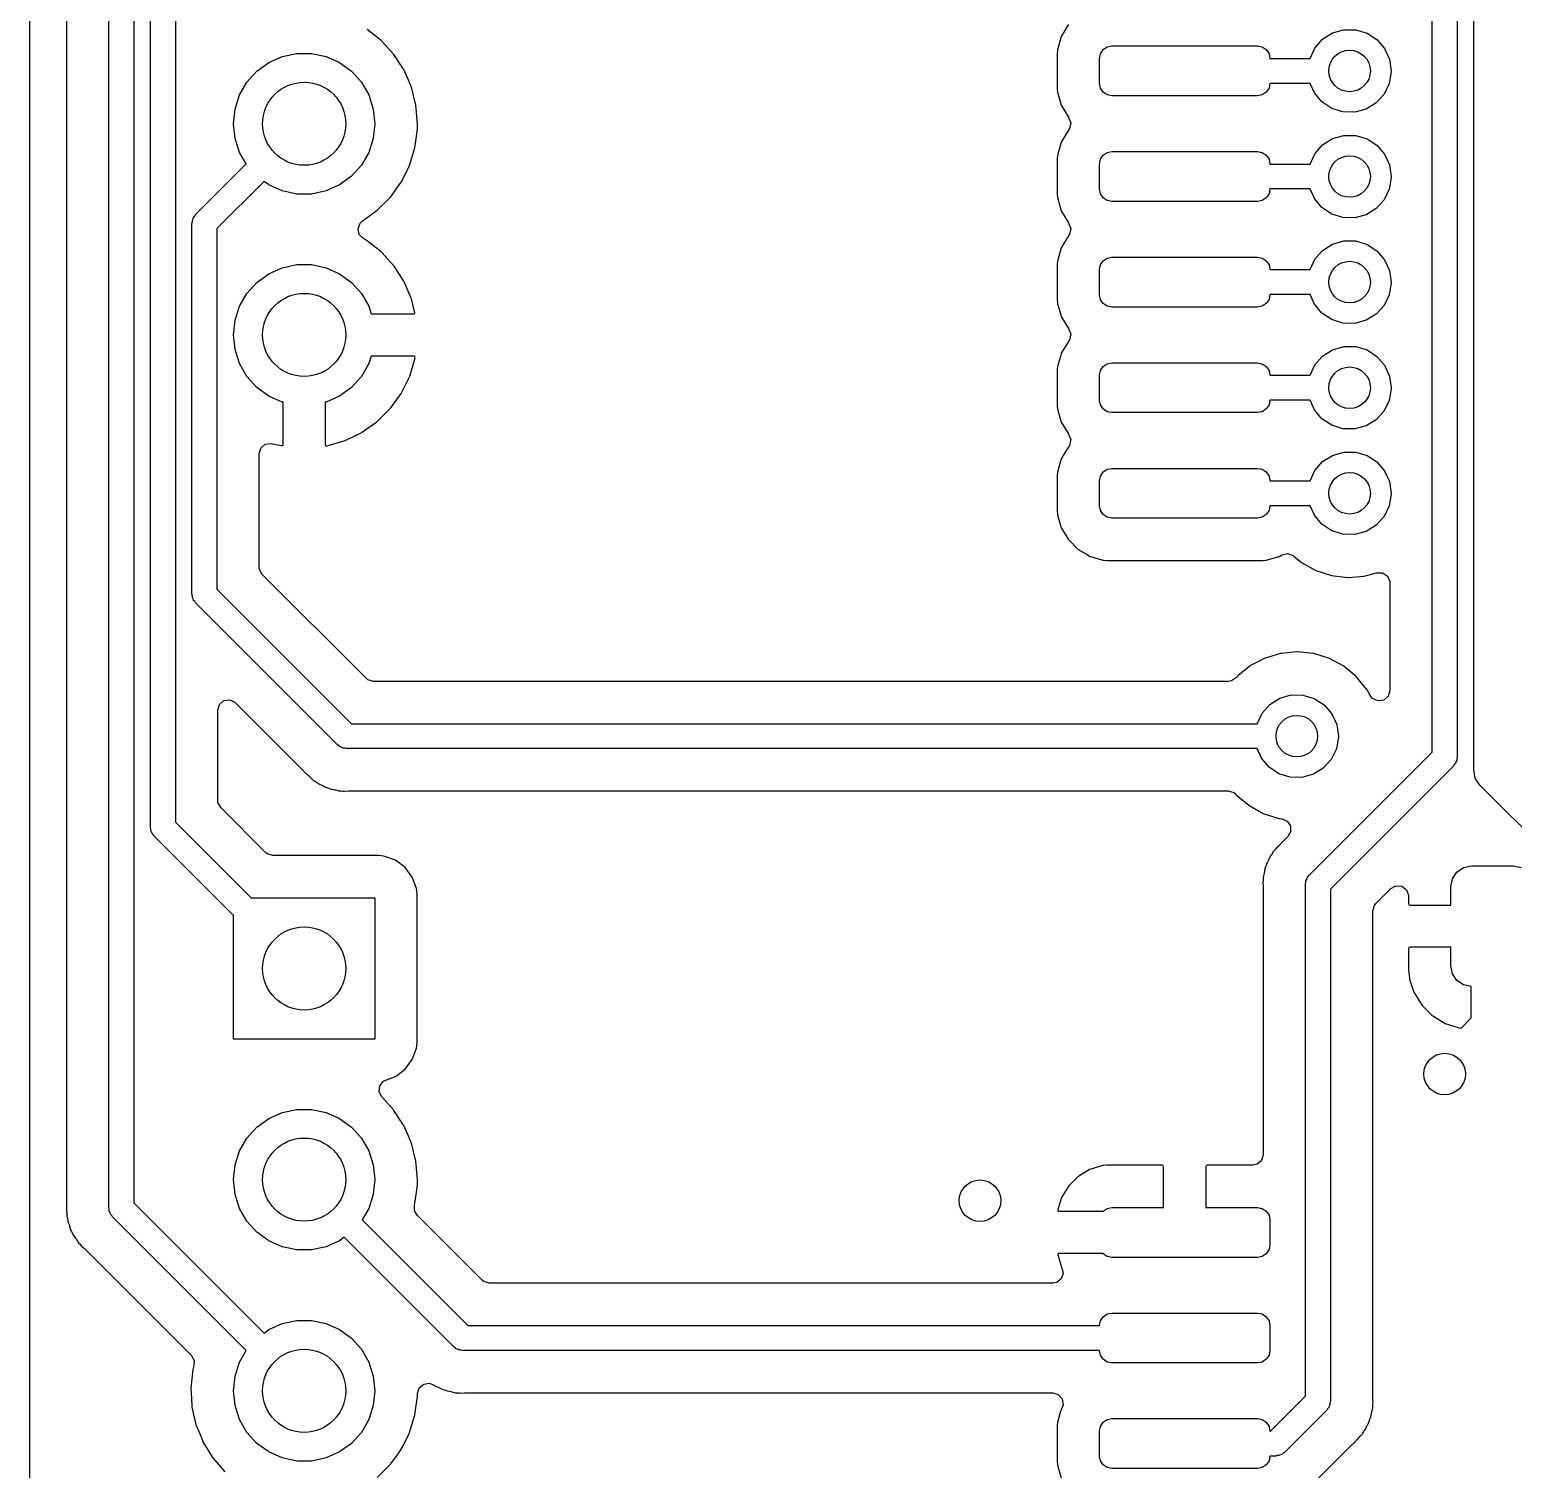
# Model space of a CAD drawing. Extents: x 126.1 to 177.1, y -128.7 to -65.
# Drawn here: x 126.08 to 143.92, y -107.34 to -90.02 of the extents above; entities that cross this region are included whole.
import ezdxf

# ---------------------------------------------------------------- set-up
doc = ezdxf.new("R2010")
doc.units = 0
doc.layers.add('BLACK', color=7, linetype='CONTINUOUS')

msp = doc.modelspace()

# ---------------------------------------------------------------- linework, layer by layer
at = {"layer": 'BLACK', "linetype": 'CONTINUOUS'}
for p, q in [((126.078, -111.044), (126.078, -81.1367)), ((127.03, -104.192), (127.03, -81.1575)), ((126.522, -81.1945), (126.522, -104.11)), ((127.33, -81.2196), (127.33, -104.13)), ((143.445, -98.9285), (143.445, -84.4555)), ((127.53, -99.612), (127.53, -85.23)), ((127.83, -85.2921), (127.83, -99.5498)), ((143.245, -85.944), (143.245, -98.771)), ((142.945, -98.7088), (142.945, -86.0061)), ((130.305, -90.1508), (130.137, -90.0188)), ((138.485, -90.1024), (138.438, -90.2621)), ((138.57, -89.9592), (138.485, -90.1024)), ((141.628, -90.1352), (141.748, -90.0596)), ((141.748, -90.0596), (141.884, -90.0206)), ((141.884, -90.0206), (142.026, -90.0215)), ((142.026, -90.0215), (142.162, -90.0621)), ((142.162, -90.0621), (142.281, -90.1392)), ((130.309, -90.154), (130.305, -90.1508)), ((130.305, -90.1508), (130.305, -90.1508)), ((130.459, -90.3193), (130.309, -90.154)), ((138.438, -90.2686), (138.436, -90.297)), ((138.438, -90.2621), (138.438, -90.2686)), ((138.438, -90.2686), (138.438, -90.2686)), ((138.955, -90.3086), (138.988, -90.2599)), ((138.988, -90.2599), (139.037, -90.2274)), ((139.037, -90.2274), (139.094, -90.216)), ((139.094, -90.216), (140.844, -90.216)), ((140.844, -90.216), (140.901, -90.2274)), ((140.901, -90.2274), (140.95, -90.2599)), ((140.95, -90.2599), (140.983, -90.3086)), ((141.476, -90.366), (141.534, -90.2415)), ((141.534, -90.2415), (141.628, -90.1352)), ((142.281, -90.1392), (142.373, -90.2466)), ((142.373, -90.2466), (142.432, -90.3756)), ((128.81, -90.5193), (128.954, -90.4149)), ((128.954, -90.4149), (129.116, -90.3426)), ((129.116, -90.3426), (129.29, -90.3056)), ((129.29, -90.3056), (129.468, -90.3056)), ((129.468, -90.3056), (129.642, -90.3426)), ((129.642, -90.3426), (129.804, -90.4149)), ((129.804, -90.4149), (129.948, -90.5193)), ((130.58, -90.5068), (130.459, -90.3193)), ((138.436, -90.297), (138.436, -90.2995)), ((138.436, -90.2995), (138.436, -90.7325)), ((138.944, -90.366), (138.955, -90.3086)), ((138.944, -90.666), (138.944, -90.366)), ((140.983, -90.3086), (140.994, -90.366)), ((140.994, -90.366), (141.476, -90.366)), ((142.432, -90.3756), (142.452, -90.516)), ((128.691, -90.6514), (128.81, -90.5193)), ((129.948, -90.5193), (130.067, -90.6514)), ((130.669, -90.7117), (130.58, -90.5068)), ((142.452, -90.5282), (142.428, -90.668)), ((142.452, -90.516), (142.452, -90.5282)), ((128.548, -90.9743), (128.603, -90.8053)), ((128.603, -90.8053), (128.691, -90.6514)), ((130.067, -90.6514), (130.156, -90.8053)), ((130.156, -90.8053), (130.21, -90.9743)), ((130.724, -90.9283), (130.669, -90.7117)), ((138.436, -90.7325), (138.438, -90.7698)), ((138.438, -90.7698), (138.485, -90.9296)), ((138.955, -90.7234), (138.944, -90.666)), ((138.988, -90.772), (138.955, -90.7234)), ((139.037, -90.8046), (138.988, -90.772)), ((139.094, -90.816), (139.037, -90.8046)), ((140.844, -90.816), (139.094, -90.816)), ((140.901, -90.8046), (140.844, -90.816)), ((140.95, -90.772), (140.901, -90.8046)), ((140.983, -90.7234), (140.95, -90.772)), ((140.994, -90.666), (140.983, -90.7234)), ((141.477, -90.666), (140.994, -90.666)), ((141.528, -90.7802), (141.477, -90.666)), ((141.619, -90.8887), (141.528, -90.7802)), ((142.367, -90.7956), (142.271, -90.9007)), ((142.428, -90.668), (142.367, -90.7956)), ((128.529, -91.151), (128.548, -90.9743)), ((130.21, -90.9743), (130.229, -91.151)), ((130.742, -91.151), (130.724, -90.9283)), ((138.485, -90.9296), (138.57, -91.0728)), ((141.737, -90.9673), (141.619, -90.8887)), ((141.872, -91.0095), (141.737, -90.9673)), ((142.151, -90.9749), (142.014, -91.0121)), ((142.271, -90.9007), (142.151, -90.9749)), ((128.548, -91.3277), (128.529, -91.151)), ((130.229, -91.151), (130.21, -91.3277)), ((130.741, -91.2095), (130.742, -91.1543)), ((130.742, -91.1543), (130.742, -91.151)), ((130.742, -91.1543), (130.742, -91.1543)), ((138.57, -91.0728), (138.572, -91.0755)), ((138.572, -91.0755), (138.598, -91.1398)), ((138.598, -91.1398), (138.584, -91.2095)), ((142.014, -91.0121), (141.872, -91.0095)), ((128.603, -91.4967), (128.548, -91.3277)), ((130.21, -91.3277), (130.156, -91.4967)), ((130.711, -91.439), (130.741, -91.2176)), ((130.741, -91.2176), (130.741, -91.2095)), ((138.57, -91.2292), (138.485, -91.3724)), ((138.573, -91.2253), (138.57, -91.2292)), ((138.584, -91.2095), (138.573, -91.2253)), ((141.628, -91.4052), (141.748, -91.3296)), ((141.748, -91.3296), (141.884, -91.2906)), ((141.884, -91.2906), (142.026, -91.2915)), ((142.026, -91.2915), (142.162, -91.3321)), ((142.162, -91.3321), (142.281, -91.4092)), ((128.683, -91.6353), (128.603, -91.4967)), ((130.156, -91.4967), (130.067, -91.6506)), ((130.646, -91.6528), (130.711, -91.439)), ((138.438, -91.5321), (138.436, -91.5695)), ((138.485, -91.3724), (138.438, -91.5321)), ((138.955, -91.5786), (138.988, -91.5299)), ((138.988, -91.5299), (139.037, -91.4974)), ((139.037, -91.4974), (139.094, -91.486)), ((139.094, -91.486), (140.844, -91.486)), ((140.844, -91.486), (140.901, -91.4974)), ((140.901, -91.4974), (140.95, -91.5299)), ((140.95, -91.5299), (140.983, -91.5786)), ((141.476, -91.636), (141.534, -91.5115)), ((141.534, -91.5115), (141.628, -91.4052)), ((142.281, -91.4092), (142.373, -91.5166)), ((142.373, -91.5166), (142.432, -91.6456)), ((128.073, -92.2444), (128.683, -91.6353)), ((130.067, -91.6506), (129.948, -91.7827)), ((130.551, -91.8464), (130.644, -91.6574)), ((130.644, -91.6574), (130.646, -91.6528)), ((130.644, -91.6574), (130.644, -91.6574)), ((138.436, -91.5695), (138.436, -92.0025)), ((138.944, -91.636), (138.955, -91.5786)), ((138.944, -91.936), (138.944, -91.636)), ((140.983, -91.5786), (140.994, -91.636)), ((140.994, -91.636), (141.476, -91.636)), ((142.432, -91.6456), (142.452, -91.786)), ((128.897, -91.8454), (128.33, -92.4126)), ((128.954, -91.8871), (128.897, -91.8454)), ((129.116, -91.9594), (128.954, -91.8871)), ((129.804, -91.8871), (129.642, -91.9594)), ((129.948, -91.7827), (129.804, -91.8871)), ((130.417, -92.0345), (130.547, -91.8531)), ((130.547, -91.8531), (130.551, -91.8464)), ((142.452, -91.7982), (142.428, -91.938)), ((142.452, -91.786), (142.452, -91.7982)), ((129.29, -91.9963), (129.116, -91.9594)), ((129.468, -91.9963), (129.29, -91.9963)), ((129.642, -91.9594), (129.468, -91.9963)), ((130.259, -92.1922), (130.417, -92.0345)), ((138.436, -92.0025), (138.438, -92.0398)), ((138.438, -92.0398), (138.485, -92.1996)), ((138.955, -91.9934), (138.944, -91.936)), ((138.988, -92.042), (138.955, -91.9934)), ((139.037, -92.0746), (138.988, -92.042)), ((140.95, -92.042), (140.901, -92.0746)), ((140.983, -91.9934), (140.95, -92.042)), ((140.994, -91.936), (140.983, -91.9934)), ((141.477, -91.936), (140.994, -91.936)), ((141.528, -92.0502), (141.477, -91.936)), ((141.619, -92.1587), (141.528, -92.0502)), ((142.367, -92.0656), (142.271, -92.1707)), ((142.428, -91.938), (142.367, -92.0656)), ((128.064, -92.2615), (128.073, -92.2444)), ((130.103, -92.3035), (130.259, -92.1922)), ((138.485, -92.1996), (138.57, -92.3428)), ((139.094, -92.086), (139.037, -92.0746)), ((140.844, -92.086), (139.094, -92.086)), ((140.901, -92.0746), (140.844, -92.086)), ((141.737, -92.2373), (141.619, -92.1587)), ((141.872, -92.2795), (141.737, -92.2373)), ((142.151, -92.2449), (142.014, -92.2821)), ((142.271, -92.1707), (142.151, -92.2449)), ((128.03, -92.3505), (128.035, -92.3314)), ((128.03, -96.8095), (128.03, -92.3505)), ((128.035, -92.3117), (128.045, -92.2946)), ((128.035, -92.3314), (128.035, -92.3117)), ((128.045, -92.2946), (128.05, -92.2755)), ((128.05, -92.2755), (128.064, -92.2615)), ((128.33, -92.4126), (128.33, -96.7473)), ((130.027, -92.4132), (130.052, -92.3468)), ((130.042, -92.4827), (130.027, -92.4132)), ((130.052, -92.3468), (130.079, -92.3202)), ((130.079, -92.3202), (130.103, -92.3035)), ((138.57, -92.3428), (138.572, -92.3455)), ((138.572, -92.3455), (138.598, -92.4098)), ((138.598, -92.4098), (138.584, -92.4795)), ((142.014, -92.2821), (141.872, -92.2795)), ((130.092, -92.5331), (130.042, -92.4827)), ((130.129, -92.5535), (130.092, -92.5331)), ((130.137, -92.5592), (130.129, -92.5535)), ((130.304, -92.6912), (130.137, -92.5592)), ((138.57, -92.4992), (138.485, -92.6424)), ((138.573, -92.4953), (138.57, -92.4992)), ((138.584, -92.4795), (138.573, -92.4953)), ((141.628, -92.6752), (141.748, -92.5996)), ((141.748, -92.5996), (141.884, -92.5606)), ((141.884, -92.5606), (142.026, -92.5615)), ((142.026, -92.5615), (142.162, -92.6021)), ((142.162, -92.6021), (142.281, -92.6792)), ((130.312, -92.6982), (130.304, -92.6912)), ((130.455, -92.8557), (130.312, -92.6982)), ((138.485, -92.6424), (138.438, -92.8021)), ((138.988, -92.7999), (139.037, -92.7674)), ((139.037, -92.7674), (139.094, -92.756)), ((139.094, -92.756), (140.844, -92.756)), ((140.844, -92.756), (140.901, -92.7674)), ((140.901, -92.7674), (140.95, -92.7999)), ((141.476, -92.906), (141.534, -92.7815)), ((141.534, -92.7815), (141.628, -92.6752)), ((142.281, -92.6792), (142.373, -92.7866)), ((128.81, -93.0593), (128.954, -92.9549)), ((128.954, -92.9549), (129.116, -92.8826)), ((129.116, -92.8826), (129.29, -92.8456)), ((129.29, -92.8456), (129.468, -92.8456)), ((129.468, -92.8456), (129.642, -92.8826)), ((129.642, -92.8826), (129.804, -92.9549)), ((129.804, -92.9549), (129.948, -93.0593)), ((130.461, -92.8639), (130.455, -92.8557)), ((130.577, -93.0427), (130.461, -92.8639)), ((138.438, -92.8086), (138.436, -92.837)), ((138.436, -92.837), (138.436, -92.8395)), ((138.436, -92.8395), (138.436, -93.2725)), ((138.438, -92.8021), (138.438, -92.8086)), ((138.438, -92.8086), (138.438, -92.8086)), ((138.944, -92.906), (138.955, -92.8486)), ((138.944, -93.206), (138.944, -92.906)), ((138.955, -92.8486), (138.988, -92.7999)), ((140.95, -92.7999), (140.983, -92.8486)), ((140.983, -92.8486), (140.994, -92.906)), ((140.994, -92.906), (141.476, -92.906)), ((142.373, -92.7866), (142.432, -92.9156)), ((142.432, -92.9156), (142.452, -93.056)), ((128.691, -93.1914), (128.81, -93.0593)), ((129.948, -93.0593), (130.067, -93.1914)), ((130.582, -93.0518), (130.577, -93.0427)), ((130.667, -93.2471), (130.582, -93.0518)), ((142.452, -93.0682), (142.428, -93.208)), ((142.452, -93.056), (142.452, -93.0682)), ((128.603, -93.3453), (128.691, -93.1914)), ((130.067, -93.1914), (130.156, -93.3453)), ((130.67, -93.2569), (130.667, -93.2471)), ((130.712, -93.4239), (130.67, -93.2569)), ((138.436, -93.2725), (138.436, -93.2749)), ((138.436, -93.2749), (138.436, -93.2749)), ((138.436, -93.2749), (138.438, -93.2976)), ((138.438, -93.2976), (138.438, -93.3098)), ((138.438, -93.3098), (138.44, -93.316)), ((138.44, -93.316), (138.479, -93.4484)), ((138.955, -93.2634), (138.944, -93.206)), ((138.988, -93.312), (138.955, -93.2634)), ((139.037, -93.3446), (138.988, -93.312)), ((140.95, -93.312), (140.901, -93.3446)), ((140.983, -93.2634), (140.95, -93.312)), ((140.994, -93.206), (140.983, -93.2634)), ((141.477, -93.206), (140.994, -93.206)), ((141.528, -93.3202), (141.477, -93.206)), ((142.428, -93.208), (142.367, -93.3356)), ((128.548, -93.5143), (128.603, -93.3453)), ((130.156, -93.3453), (130.185, -93.437)), ((130.185, -93.437), (130.697, -93.437)), ((130.697, -93.437), (130.711, -93.433)), ((130.711, -93.433), (130.712, -93.4239)), ((138.479, -93.4484), (138.485, -93.4696)), ((138.485, -93.4696), (138.57, -93.6128)), ((139.094, -93.356), (139.037, -93.3446)), ((140.844, -93.356), (139.094, -93.356)), ((140.901, -93.3446), (140.844, -93.356)), ((141.619, -93.4287), (141.528, -93.3202)), ((141.737, -93.5073), (141.619, -93.4287)), ((142.271, -93.4407), (142.151, -93.5149)), ((142.367, -93.3356), (142.271, -93.4407)), ((128.529, -93.691), (128.548, -93.5143)), ((138.57, -93.6128), (138.572, -93.6155)), ((138.572, -93.6155), (138.598, -93.6798)), ((141.872, -93.5495), (141.737, -93.5073)), ((142.014, -93.5521), (141.872, -93.5495)), ((142.151, -93.5149), (142.014, -93.5521)), ((128.548, -93.8677), (128.529, -93.691)), ((138.57, -93.7692), (138.485, -93.9124)), ((138.573, -93.7653), (138.57, -93.7692)), ((138.584, -93.7495), (138.573, -93.7653)), ((138.598, -93.6798), (138.584, -93.7495)), ((141.748, -93.8696), (141.884, -93.8306)), ((141.884, -93.8306), (142.026, -93.8315)), ((142.026, -93.8315), (142.162, -93.8721)), ((128.603, -94.0367), (128.548, -93.8677)), ((130.185, -93.945), (130.156, -94.0367)), ((130.698, -93.945), (130.185, -93.945)), ((130.648, -94.1877), (130.709, -93.9839)), ((130.711, -93.9488), (130.698, -93.945)), ((130.709, -93.9839), (130.712, -93.9738)), ((130.713, -93.9629), (130.711, -93.9488)), ((130.712, -93.9738), (130.713, -93.9629)), ((138.474, -93.9508), (138.438, -94.0721)), ((138.483, -93.92), (138.474, -93.9508)), ((138.485, -93.9124), (138.483, -93.92)), ((138.483, -93.92), (138.483, -93.92)), ((139.037, -94.0374), (139.094, -94.026)), ((139.094, -94.026), (140.844, -94.026)), ((140.844, -94.026), (140.901, -94.0374)), ((141.534, -94.0515), (141.628, -93.9452)), ((141.628, -93.9452), (141.748, -93.8696)), ((142.162, -93.8721), (142.281, -93.9492)), ((142.281, -93.9492), (142.373, -94.0566)), ((128.691, -94.1906), (128.603, -94.0367)), ((128.81, -94.3227), (128.691, -94.1906)), ((130.067, -94.1906), (129.948, -94.3227)), ((130.156, -94.0367), (130.067, -94.1906)), ((130.549, -94.3882), (130.644, -94.1972)), ((130.644, -94.1972), (130.648, -94.1877)), ((138.438, -94.0721), (138.436, -94.1095)), ((138.436, -94.1095), (138.436, -94.5425)), ((138.944, -94.176), (138.955, -94.1186)), ((138.944, -94.476), (138.944, -94.176)), ((138.955, -94.1186), (138.988, -94.0699)), ((138.988, -94.0699), (139.037, -94.0374)), ((140.901, -94.0374), (140.95, -94.0699)), ((140.95, -94.0699), (140.983, -94.1186)), ((140.983, -94.1186), (140.994, -94.176)), ((140.994, -94.176), (141.476, -94.176)), ((141.476, -94.176), (141.534, -94.0515)), ((142.373, -94.0566), (142.432, -94.1856)), ((142.432, -94.1856), (142.452, -94.326)), ((128.954, -94.4271), (128.81, -94.3227)), ((129.948, -94.3227), (129.804, -94.4271)), ((130.544, -94.397), (130.549, -94.3882)), ((142.452, -94.3382), (142.428, -94.478)), ((142.452, -94.326), (142.452, -94.3382)), ((129.116, -94.4994), (128.954, -94.4271)), ((129.125, -94.5012), (129.116, -94.4994)), ((129.125, -95.01), (129.125, -94.5012)), ((129.642, -94.4994), (129.633, -94.5012)), ((129.633, -94.5012), (129.633, -95.0095)), ((129.804, -94.4271), (129.642, -94.4994)), ((130.42, -94.5699), (130.544, -94.397)), ((138.436, -94.5425), (138.438, -94.5798)), ((138.955, -94.5334), (138.944, -94.476)), ((138.988, -94.582), (138.955, -94.5334)), ((140.983, -94.5334), (140.95, -94.582)), ((140.994, -94.476), (140.983, -94.5334)), ((141.477, -94.476), (140.994, -94.476)), ((141.528, -94.5902), (141.477, -94.476)), ((142.428, -94.478), (142.367, -94.6056)), ((130.081, -94.8584), (130.254, -94.7348)), ((130.254, -94.7348), (130.262, -94.7281)), ((130.262, -94.7281), (130.413, -94.5778)), ((130.413, -94.5778), (130.42, -94.5699)), ((138.438, -94.5798), (138.485, -94.7396)), ((138.485, -94.7396), (138.57, -94.8828)), ((139.037, -94.6146), (138.988, -94.582)), ((139.094, -94.626), (139.037, -94.6146)), ((140.844, -94.626), (139.094, -94.626)), ((140.901, -94.6146), (140.844, -94.626)), ((140.95, -94.582), (140.901, -94.6146)), ((141.619, -94.6987), (141.528, -94.5902)), ((141.737, -94.7773), (141.619, -94.6987)), ((142.271, -94.7107), (142.151, -94.7849)), ((142.367, -94.6056), (142.271, -94.7107)), ((129.881, -94.9574), (130.072, -94.8637)), ((130.072, -94.8637), (130.081, -94.8584)), ((138.57, -94.8828), (138.572, -94.8855)), ((138.572, -94.8855), (138.598, -94.9498)), ((141.872, -94.8195), (141.737, -94.7773)), ((142.014, -94.8221), (141.872, -94.8195)), ((142.151, -94.7849), (142.014, -94.8221)), ((128.838, -95.1202), (128.858, -95.0521)), ((128.858, -95.0521), (128.912, -95.0056)), ((128.912, -95.0056), (128.982, -94.9955)), ((128.982, -94.9955), (128.999, -94.9992)), ((128.999, -94.9992), (129.004, -95.0006)), ((129.004, -95.0006), (129.107, -95.0216)), ((129.107, -95.0216), (129.121, -95.0204)), ((129.121, -95.0204), (129.125, -95.01)), ((129.633, -95.0095), (129.637, -95.0233)), ((129.637, -95.0233), (129.651, -95.0254)), ((129.651, -95.0254), (129.657, -95.0245)), ((129.657, -95.0245), (129.667, -95.0224)), ((129.667, -95.0224), (129.871, -94.9612)), ((129.871, -94.9612), (129.881, -94.9574)), ((138.57, -95.0392), (138.485, -95.1824)), ((138.573, -95.0353), (138.57, -95.0392)), ((138.584, -95.0195), (138.573, -95.0353)), ((138.598, -94.9498), (138.584, -95.0195)), ((141.748, -95.1396), (141.884, -95.1006)), ((141.884, -95.1006), (142.026, -95.1015)), ((142.026, -95.1015), (142.162, -95.1421)), ((128.838, -96.4845), (128.838, -95.1202)), ((138.477, -95.2089), (138.438, -95.3421)), ((138.483, -95.19), (138.477, -95.2089)), ((138.485, -95.1824), (138.483, -95.19)), ((138.483, -95.19), (138.483, -95.19)), ((141.534, -95.3215), (141.628, -95.2152)), ((141.628, -95.2152), (141.748, -95.1396)), ((142.162, -95.1421), (142.281, -95.2192)), ((142.281, -95.2192), (142.373, -95.3266)), ((138.438, -95.3486), (138.436, -95.377)), ((138.436, -95.377), (138.436, -95.3795)), ((138.436, -95.3795), (138.436, -95.8125)), ((138.438, -95.3421), (138.438, -95.3486)), ((138.438, -95.3486), (138.438, -95.3486)), ((138.944, -95.446), (138.955, -95.3886)), ((138.944, -95.746), (138.944, -95.446)), ((138.955, -95.3886), (138.988, -95.3399)), ((138.988, -95.3399), (139.037, -95.3074)), ((139.037, -95.3074), (139.094, -95.296)), ((139.094, -95.296), (140.844, -95.296)), ((140.844, -95.296), (140.901, -95.3074)), ((140.901, -95.3074), (140.95, -95.3399)), ((140.95, -95.3399), (140.983, -95.3886)), ((140.983, -95.3886), (140.994, -95.446)), ((140.994, -95.446), (141.476, -95.446)), ((141.476, -95.446), (141.534, -95.3215)), ((142.373, -95.3266), (142.432, -95.4556)), ((142.432, -95.4556), (142.452, -95.596)), ((142.452, -95.6082), (142.428, -95.748)), ((142.452, -95.596), (142.452, -95.6082)), ((138.436, -95.8125), (138.438, -95.8498)), ((138.955, -95.8034), (138.944, -95.746)), ((138.988, -95.852), (138.955, -95.8034)), ((140.983, -95.8034), (140.95, -95.852)), ((140.994, -95.746), (140.983, -95.8034)), ((141.477, -95.746), (140.994, -95.746)), ((141.528, -95.8602), (141.477, -95.746)), ((142.428, -95.748), (142.367, -95.8756)), ((138.438, -95.8498), (138.44, -95.856)), ((138.44, -95.856), (138.481, -95.997)), ((139.037, -95.8846), (138.988, -95.852)), ((139.094, -95.896), (139.037, -95.8846)), ((140.844, -95.896), (139.094, -95.896)), ((140.901, -95.8846), (140.844, -95.896)), ((140.95, -95.852), (140.901, -95.8846)), ((141.619, -95.9687), (141.528, -95.8602)), ((141.737, -96.0473), (141.619, -95.9687)), ((142.271, -95.9807), (142.151, -96.0549)), ((142.367, -95.8756), (142.271, -95.9807)), ((138.481, -95.997), (138.485, -96.0096)), ((138.485, -96.0096), (138.489, -96.0164)), ((138.489, -96.0164), (138.566, -96.146)), ((138.566, -96.146), (138.566, -96.146)), ((138.566, -96.146), (138.57, -96.1528)), ((138.57, -96.1528), (138.687, -96.2704)), ((141.872, -96.0895), (141.737, -96.0473)), ((142.014, -96.0921), (141.872, -96.0895)), ((142.151, -96.0549), (142.014, -96.0921)), ((138.687, -96.2704), (138.694, -96.2745)), ((138.694, -96.2745), (138.694, -96.2745)), ((138.694, -96.2745), (138.801, -96.338)), ((138.801, -96.338), (138.83, -96.3551)), ((141.108, -96.3551), (141.137, -96.338)), ((141.137, -96.338), (141.205, -96.3205)), ((141.205, -96.3205), (141.273, -96.343)), ((141.273, -96.343), (141.282, -96.3505)), ((141.282, -96.3505), (141.354, -96.4113)), ((128.841, -96.5113), (128.838, -96.4845)), ((128.875, -96.5736), (128.841, -96.5113)), ((138.83, -96.3551), (138.838, -96.3573)), ((138.838, -96.3573), (138.838, -96.3573)), ((138.838, -96.3573), (138.89, -96.3725)), ((138.89, -96.3725), (138.99, -96.4015)), ((138.99, -96.4015), (138.997, -96.402)), ((138.997, -96.402), (138.997, -96.402)), ((138.997, -96.402), (139.025, -96.4043)), ((139.025, -96.4043), (139.025, -96.4043)), ((139.025, -96.4043), (139.028, -96.4045)), ((139.028, -96.4045), (140.911, -96.4045)), ((140.911, -96.4045), (140.913, -96.4043)), ((140.913, -96.4043), (140.941, -96.402)), ((140.913, -96.4043), (140.913, -96.4043)), ((140.941, -96.402), (140.948, -96.4015)), ((140.941, -96.402), (140.941, -96.402)), ((140.948, -96.4015), (141.048, -96.3725)), ((141.048, -96.3725), (141.1, -96.3573)), ((141.1, -96.3573), (141.108, -96.3551)), ((141.1, -96.3573), (141.1, -96.3573)), ((141.354, -96.4113), (141.374, -96.4281)), ((141.374, -96.4281), (141.546, -96.5246)), ((141.546, -96.5246), (141.734, -96.5857)), ((130.123, -97.8216), (128.875, -96.5736)), ((141.734, -96.5857), (141.931, -96.6091)), ((141.931, -96.6091), (141.937, -96.6087)), ((141.937, -96.6087), (142.122, -96.5944)), ((141.937, -96.6087), (141.937, -96.6087)), ((142.122, -96.5944), (142.128, -96.594)), ((142.122, -96.5944), (142.122, -96.5944)), ((142.128, -96.594), (142.277, -96.5525)), ((142.277, -96.5525), (142.348, -96.5534)), ((142.348, -96.5534), (142.407, -96.5926)), ((142.407, -96.5926), (142.435, -96.6576)), ((142.435, -96.6576), (142.437, -96.6738)), ((142.437, -96.6738), (142.437, -97.9688)), ((128.035, -96.8285), (128.03, -96.8095)), ((128.035, -96.8483), (128.035, -96.8285)), ((128.045, -96.8654), (128.035, -96.8483)), ((128.05, -96.8845), (128.045, -96.8654)), ((128.064, -96.8984), (128.05, -96.8845)), ((128.33, -96.7473), (129.949, -98.367)), ((128.073, -96.9155), (128.064, -96.8984)), ((129.781, -98.623), (128.073, -96.9155)), ((140.932, -97.5802), (140.874, -97.6107)), ((140.937, -97.5774), (140.932, -97.5802)), ((140.932, -97.5802), (140.932, -97.5802)), ((141.016, -97.5542), (140.937, -97.5774)), ((141.121, -97.5233), (141.016, -97.5542)), ((141.127, -97.5215), (141.121, -97.5233)), ((141.121, -97.5233), (141.121, -97.5233)), ((141.133, -97.521), (141.127, -97.5215)), ((141.242, -97.5111), (141.133, -97.521)), ((141.133, -97.521), (141.133, -97.521)), ((141.324, -97.5036), (141.242, -97.5111)), ((141.33, -97.5043), (141.324, -97.5036)), ((141.515, -97.5237), (141.33, -97.5043)), ((141.33, -97.5043), (141.33, -97.5043)), ((141.521, -97.5243), (141.515, -97.5237)), ((141.515, -97.5237), (141.515, -97.5237)), ((141.71, -97.5828), (141.521, -97.5243)), ((141.884, -97.6768), (141.71, -97.5828)), ((140.762, -97.669), (140.608, -97.7929)), ((140.874, -97.6107), (140.762, -97.669)), ((141.888, -97.6808), (141.884, -97.6768)), ((142.031, -97.799), (141.888, -97.6808)), ((141.888, -97.6808), (141.888, -97.6808)), ((130.144, -97.8385), (130.123, -97.8216)), ((130.212, -97.8585), (130.144, -97.8385)), ((140.494, -97.8585), (130.212, -97.8585)), ((140.532, -97.8528), (140.494, -97.8585)), ((140.591, -97.8135), (140.532, -97.8528)), ((140.604, -97.7977), (140.591, -97.8135)), ((140.608, -97.7929), (140.604, -97.7977)), ((142.036, -97.8029), (142.031, -97.799)), ((142.04, -97.8077), (142.036, -97.8029)), ((142.065, -97.8385), (142.04, -97.8077)), ((142.04, -97.8077), (142.04, -97.8077)), ((142.161, -97.9562), (142.065, -97.8385)), ((142.164, -97.9616), (142.161, -97.9562)), ((128.339, -98.2039), (128.359, -98.1358)), ((128.359, -98.1358), (128.412, -98.0893)), ((128.412, -98.0893), (128.482, -98.0792)), ((128.482, -98.0792), (128.547, -98.1087)), ((128.547, -98.1087), (128.554, -98.1148)), ((128.554, -98.1148), (129.363, -98.9246)), ((140.899, -98.2425), (140.993, -98.1362)), ((140.993, -98.1362), (141.113, -98.0606)), ((141.113, -98.0606), (141.249, -98.0216)), ((141.249, -98.0216), (141.391, -98.0225)), ((141.391, -98.0225), (141.527, -98.0631)), ((141.527, -98.0631), (141.646, -98.1402)), ((142.199, -98.028), (142.164, -97.9616)), ((142.228, -98.0641), (142.199, -98.028)), ((142.293, -98.0936), (142.228, -98.0641)), ((142.363, -98.0835), (142.293, -98.0936)), ((142.417, -98.037), (142.363, -98.0835)), ((142.437, -97.9688), (142.417, -98.037)), ((128.339, -99.287), (128.339, -98.2039)), ((140.841, -98.367), (140.899, -98.2425)), ((141.646, -98.1402), (141.738, -98.2476)), ((141.738, -98.2476), (141.797, -98.3766)), ((129.949, -98.367), (140.841, -98.367)), ((141.797, -98.3766), (141.817, -98.517)), ((129.798, -98.6329), (129.781, -98.623)), ((129.812, -98.6469), (129.798, -98.6329)), ((129.831, -98.652), (129.812, -98.6469)), ((129.848, -98.6619), (129.831, -98.652)), ((129.868, -98.6619), (129.848, -98.6619)), ((129.887, -98.667), (129.868, -98.6619)), ((140.842, -98.667), (129.887, -98.667)), ((140.893, -98.7812), (140.842, -98.667)), ((141.793, -98.669), (141.732, -98.7966)), ((141.817, -98.5292), (141.793, -98.669)), ((141.817, -98.517), (141.817, -98.5292)), ((140.984, -98.8897), (140.893, -98.7812)), ((141.465, -100.189), (142.945, -98.7088)), ((141.732, -98.7966), (141.636, -98.9017)), ((143.225, -98.846), (143.211, -98.8599)), ((143.23, -98.8269), (143.225, -98.846)), ((143.24, -98.8098), (143.23, -98.8269)), ((143.245, -98.771), (143.24, -98.7901)), ((143.24, -98.7901), (143.24, -98.8098)), ((129.363, -98.9246), (129.371, -98.9334)), ((129.371, -98.9334), (129.376, -98.9401)), ((129.376, -98.9401), (129.381, -98.9455)), ((129.381, -98.9455), (129.381, -98.9455)), ((129.381, -98.9455), (129.427, -98.9886)), ((129.427, -98.9886), (129.43, -98.9913)), ((129.43, -98.9913), (129.451, -99.0119)), ((129.451, -99.0119), (129.454, -99.0146)), ((129.454, -99.0146), (129.463, -99.0223)), ((129.463, -99.0223), (129.497, -99.054)), ((141.102, -98.9683), (140.984, -98.8897)), ((141.237, -99.0105), (141.102, -98.9683)), ((141.379, -99.0131), (141.237, -99.0105)), ((141.516, -98.9759), (141.379, -99.0131)), ((141.636, -98.9017), (141.516, -98.9759)), ((143.201, -98.877), (141.721, -100.357)), ((143.211, -98.8599), (143.201, -98.877)), ((143.464, -99.0242), (143.445, -98.9285)), ((143.518, -99.1053), (143.464, -99.0242)), ((129.497, -99.054), (129.504, -99.0578)), ((129.504, -99.0578), (129.504, -99.0578)), ((129.504, -99.0578), (129.516, -99.0643)), ((129.516, -99.0643), (129.532, -99.0751)), ((129.532, -99.0751), (129.543, -99.0834)), ((129.543, -99.0834), (129.549, -99.0883)), ((129.549, -99.0883), (129.556, -99.0914)), ((129.556, -99.0914), (129.592, -99.1066)), ((129.592, -99.1066), (129.602, -99.1118)), ((129.602, -99.1118), (129.643, -99.1341)), ((129.643, -99.1341), (129.65, -99.1361)), ((129.65, -99.1361), (129.65, -99.1361)), ((129.65, -99.1361), (129.663, -99.1394)), ((129.663, -99.1394), (129.682, -99.1458)), ((129.682, -99.1458), (129.702, -99.1544)), ((129.702, -99.1544), (129.71, -99.1556)), ((129.71, -99.1556), (129.71, -99.1556)), ((129.71, -99.1556), (129.734, -99.1595)), ((129.734, -99.1595), (129.747, -99.1616)), ((129.747, -99.1616), (129.759, -99.164)), ((129.759, -99.164), (129.79, -99.172)), ((129.79, -99.172), (129.796, -99.1735)), ((129.796, -99.1735), (129.796, -99.1735)), ((129.796, -99.1735), (129.804, -99.1755)), ((129.804, -99.1755), (129.825, -99.1755)), ((129.825, -99.1755), (129.845, -99.177)), ((129.845, -99.177), (129.858, -99.1791)), ((129.858, -99.1791), (129.858, -99.1791)), ((129.858, -99.1791), (129.866, -99.1804)), ((129.866, -99.1804), (129.912, -99.176)), ((129.912, -99.176), (129.924, -99.1755)), ((129.924, -99.1755), (140.492, -99.1755)), ((140.492, -99.1755), (140.56, -99.1955)), ((140.56, -99.1955), (140.582, -99.214)), ((145.069, -100.657), (143.518, -99.1053)), ((128.341, -99.3138), (128.339, -99.287)), ((128.375, -99.3761), (128.341, -99.3138)), ((128.915, -99.9156), (128.375, -99.3761)), ((140.582, -99.214), (140.584, -99.2161)), ((140.584, -99.2161), (140.588, -99.2209)), ((140.588, -99.2209), (140.739, -99.3491)), ((140.739, -99.3491), (140.911, -99.4456)), ((127.83, -99.5498), (128.741, -100.461)), ((140.911, -99.4456), (141.099, -99.5067)), ((141.099, -99.5067), (141.135, -99.511)), ((141.135, -99.511), (141.201, -99.5389)), ((141.201, -99.5389), (141.24, -99.5977)), ((127.535, -99.631), (127.53, -99.612)), ((127.535, -99.6508), (127.535, -99.631)), ((127.545, -99.6679), (127.535, -99.6508)), ((127.55, -99.687), (127.545, -99.6679)), ((127.564, -99.7009), (127.55, -99.687)), ((127.574, -99.718), (127.564, -99.7009)), ((128.529, -100.673), (127.574, -99.718)), ((141.21, -99.7252), (141.163, -99.7713)), ((141.242, -99.6687), (141.21, -99.7252)), ((141.24, -99.5977), (141.242, -99.6687)), ((128.936, -99.9325), (128.915, -99.9156)), ((141.03, -99.9118), (141.024, -99.9236)), ((141.034, -99.9048), (141.03, -99.9118)), ((141.03, -99.9118), (141.03, -99.9118)), ((141.066, -99.8712), (141.034, -99.9048)), ((141.073, -99.8621), (141.066, -99.8712)), ((141.076, -99.8586), (141.073, -99.8621)), ((141.097, -99.8381), (141.076, -99.8586)), ((141.099, -99.8352), (141.097, -99.8381)), ((141.143, -99.7893), (141.099, -99.8352)), ((141.148, -99.7836), (141.143, -99.7893)), ((141.155, -99.7793), (141.148, -99.7836)), ((141.163, -99.7713), (141.155, -99.7793)), ((129.004, -99.9525), (128.936, -99.9325)), ((130.277, -99.9525), (129.004, -99.9525)), ((130.339, -99.9592), (130.277, -99.9525)), ((130.476, -100.01), (130.339, -99.9592)), ((130.592, -100.098), (130.476, -100.01)), ((130.68, -100.214), (130.592, -100.098)), ((140.942, -100.09), (140.934, -100.11)), ((140.949, -100.071), (140.942, -100.09)), ((140.954, -100.051), (140.949, -100.071)), ((140.96, -100.04), (140.954, -100.051)), ((140.976, -100.01), (140.96, -100.04)), ((140.981, -99.9995), (140.976, -100.01)), ((140.997, -99.9644), (140.981, -99.9995)), ((141, -99.9571), (140.997, -99.9644)), ((140.997, -99.9644), (140.997, -99.9644)), ((141.012, -99.9419), (141, -99.9571)), ((141.013, -99.9402), (141.012, -99.9419)), ((141.024, -99.9236), (141.013, -99.9402)), ((143.242, -100.151), (143.323, -100.097)), ((143.323, -100.097), (143.419, -100.078)), ((143.419, -100.078), (143.919, -100.078)), ((143.919, -100.078), (144.015, -100.097)), ((130.731, -100.351), (130.68, -100.214)), ((140.911, -100.253), (140.908, -100.274)), ((140.908, -100.274), (140.912, -100.318)), ((140.913, -100.233), (140.911, -100.253)), ((140.924, -100.167), (140.913, -100.212)), ((140.913, -100.212), (140.913, -100.233)), ((140.926, -100.155), (140.924, -100.167)), ((140.927, -100.151), (140.926, -100.155)), ((140.934, -100.11), (140.927, -100.151)), ((141.421, -100.295), (141.426, -100.276)), ((141.426, -100.256), (141.436, -100.239)), ((141.426, -100.276), (141.426, -100.256)), ((141.436, -100.239), (141.441, -100.22)), ((141.441, -100.22), (141.455, -100.206)), ((141.455, -100.206), (141.465, -100.189)), ((143.169, -100.328), (143.188, -100.232)), ((143.188, -100.232), (143.242, -100.151)), ((130.738, -100.413), (130.731, -100.351)), ((130.738, -102.209), (130.738, -100.413)), ((140.912, -100.318), (140.912, -100.32)), ((140.912, -100.32), (140.913, -100.332)), ((140.913, -100.332), (140.913, -103.552)), ((141.421, -106.456), (141.421, -100.295)), ((141.721, -100.357), (141.721, -106.518)), ((142.266, -100.531), (142.446, -100.351)), ((142.446, -100.351), (142.508, -100.317)), ((142.508, -100.317), (142.579, -100.322)), ((142.579, -100.322), (142.636, -100.365)), ((142.636, -100.365), (142.661, -100.431)), ((142.661, -100.431), (142.661, -100.44)), ((142.661, -100.44), (142.661, -100.531)), ((143.169, -100.549), (143.169, -100.328)), ((128.741, -100.461), (130.229, -100.461)), ((130.229, -100.461), (130.229, -102.161)), ((142.23, -100.62), (142.25, -100.552)), ((142.23, -106.481), (142.23, -100.62)), ((142.25, -100.552), (142.266, -100.531)), ((142.661, -100.531), (142.666, -100.546)), ((142.666, -100.546), (142.667, -100.547)), ((142.667, -100.547), (142.675, -100.549)), ((142.675, -100.549), (143.169, -100.549)), ((128.529, -102.161), (128.529, -100.673)), ((142.663, -101.063), (142.661, -101.071)), ((142.661, -101.071), (142.661, -101.325)), ((142.664, -101.061), (142.663, -101.063)), ((142.679, -101.057), (142.664, -101.061)), ((143.169, -101.057), (142.679, -101.057)), ((143.169, -101.278), (143.169, -101.057)), ((142.661, -101.325), (142.661, -101.332)), ((142.661, -101.332), (142.671, -101.427)), ((143.188, -101.374), (143.169, -101.278)), ((142.671, -101.427), (142.674, -101.441)), ((142.674, -101.441), (142.726, -101.595)), ((143.242, -101.455), (143.188, -101.374)), ((143.323, -101.509), (143.242, -101.455)), ((143.415, -101.527), (143.323, -101.509)), ((142.726, -101.595), (142.732, -101.608)), ((142.732, -101.608), (142.817, -101.746)), ((143.415, -101.907), (143.415, -101.527)), ((142.817, -101.746), (142.826, -101.757)), ((142.826, -101.757), (142.941, -101.872)), ((142.941, -101.872), (142.952, -101.881)), ((142.952, -101.881), (143.09, -101.966)), ((143.09, -101.966), (143.103, -101.972)), ((143.103, -101.972), (143.258, -102.023)), ((143.258, -102.023), (143.271, -102.026)), ((143.271, -102.026), (143.294, -102.028)), ((143.294, -102.028), (143.415, -101.907)), ((130.229, -102.161), (128.529, -102.161)), ((130.731, -102.271), (130.738, -102.209)), ((130.592, -102.524), (130.68, -102.408)), ((130.68, -102.408), (130.731, -102.271)), ((130.476, -102.612), (130.592, -102.524)), ((130.281, -102.794), (130.289, -102.723)), ((130.289, -102.723), (130.334, -102.668)), ((130.334, -102.668), (130.361, -102.655)), ((130.361, -102.655), (130.467, -102.615)), ((130.467, -102.615), (130.476, -102.612)), ((130.312, -102.857), (130.281, -102.794)), ((130.456, -103.015), (130.312, -102.857)), ((128.81, -103.219), (128.954, -103.115)), ((128.954, -103.115), (129.116, -103.043)), ((129.116, -103.043), (129.29, -103.006)), ((129.29, -103.006), (129.468, -103.006)), ((129.468, -103.006), (129.642, -103.043)), ((129.642, -103.043), (129.804, -103.115)), ((129.804, -103.115), (129.948, -103.219)), ((130.459, -103.019), (130.456, -103.015)), ((130.58, -103.207), (130.459, -103.019)), ((128.691, -103.351), (128.81, -103.219)), ((129.948, -103.219), (130.067, -103.351)), ((130.669, -103.412), (130.58, -103.207)), ((128.603, -103.505), (128.691, -103.351)), ((130.067, -103.351), (130.156, -103.505)), ((130.724, -103.628), (130.669, -103.412)), ((128.548, -103.674), (128.603, -103.505)), ((130.156, -103.505), (130.21, -103.674)), ((130.742, -103.851), (130.724, -103.628)), ((140.839, -103.667), (140.787, -103.678)), ((140.893, -103.62), (140.839, -103.667)), ((140.913, -103.552), (140.893, -103.62)), ((128.529, -103.851), (128.548, -103.674)), ((130.21, -103.674), (130.229, -103.851)), ((138.682, -103.818), (138.576, -103.924)), ((138.694, -103.808), (138.682, -103.818)), ((138.824, -103.731), (138.694, -103.808)), ((138.838, -103.725), (138.824, -103.731)), ((138.984, -103.683), (138.838, -103.725)), ((138.997, -103.68), (138.984, -103.683)), ((139.025, -103.678), (138.997, -103.68)), ((139.03, -103.678), (139.025, -103.678)), ((139.701, -103.678), (139.03, -103.678)), ((139.709, -103.68), (139.701, -103.678)), ((139.711, -103.681), (139.709, -103.68)), ((139.715, -103.696), (139.711, -103.681)), ((139.715, -104.186), (139.715, -103.696)), ((140.225, -103.684), (140.223, -103.692)), ((140.223, -103.692), (140.223, -104.186)), ((140.226, -103.682), (140.225, -103.684)), ((140.241, -103.678), (140.226, -103.682)), ((140.787, -103.678), (140.241, -103.678)), ((128.548, -104.028), (128.529, -103.851)), ((130.229, -103.851), (130.21, -104.028)), ((130.711, -104.139), (130.741, -103.918)), ((130.741, -103.918), (130.742, -103.851)), ((138.566, -103.936), (138.489, -104.066)), ((138.576, -103.924), (138.566, -103.936)), ((126.521, -104.122), (126.52, -104.13)), ((126.52, -104.13), (126.52, -104.138)), ((126.52, -104.138), (126.522, -104.201)), ((126.522, -104.11), (126.521, -104.122)), ((126.522, -104.201), (126.522, -104.205)), ((127.036, -104.212), (127.03, -104.192)), ((127.33, -104.13), (128.897, -105.697)), ((128.603, -104.197), (128.548, -104.028)), ((128.691, -104.351), (128.603, -104.197)), ((130.156, -104.197), (130.076, -104.335)), ((130.21, -104.028), (130.156, -104.197)), ((130.705, -104.215), (130.707, -104.153)), ((130.707, -104.153), (130.711, -104.139)), ((138.483, -104.08), (138.444, -104.215)), ((138.489, -104.066), (138.483, -104.08)), ((138.988, -104.23), (139.037, -104.197)), ((139.037, -104.197), (139.094, -104.186)), ((139.094, -104.186), (139.715, -104.186)), ((140.223, -104.186), (140.844, -104.186)), ((140.844, -104.186), (140.901, -104.197)), ((140.901, -104.197), (140.95, -104.23)), ((126.522, -104.205), (126.522, -104.234)), ((126.522, -104.234), (126.523, -104.238)), ((126.523, -104.238), (126.523, -104.25)), ((126.523, -104.25), (126.525, -104.296)), ((126.525, -104.296), (126.527, -104.304)), ((126.527, -104.304), (126.527, -104.304)), ((126.527, -104.304), (126.531, -104.317)), ((126.531, -104.317), (126.535, -104.336)), ((126.535, -104.336), (126.538, -104.358)), ((126.538, -104.358), (126.541, -104.365)), ((126.541, -104.365), (126.541, -104.365)), ((126.541, -104.365), (126.555, -104.4)), ((127.036, -104.231), (127.036, -104.212)), ((127.045, -104.248), (127.036, -104.231)), ((127.051, -104.267), (127.045, -104.248)), ((127.065, -104.281), (127.051, -104.267)), ((127.074, -104.299), (127.065, -104.281)), ((128.683, -105.907), (127.074, -104.299)), ((128.81, -104.483), (128.691, -104.351)), ((130.076, -104.335), (131.346, -105.606)), ((130.704, -104.217), (130.705, -104.215)), ((130.738, -104.279), (130.704, -104.217)), ((131.52, -105.061), (130.738, -104.279)), ((138.444, -104.215), (138.444, -104.229)), ((138.444, -104.229), (138.451, -104.232)), ((138.451, -104.232), (138.987, -104.232)), ((138.987, -104.232), (138.988, -104.23)), ((140.95, -104.23), (140.983, -104.279)), ((140.983, -104.279), (140.994, -104.336)), ((140.994, -104.336), (140.994, -104.636)), ((126.555, -104.4), (126.558, -104.412)), ((126.558, -104.412), (126.571, -104.456)), ((126.571, -104.456), (126.582, -104.475)), ((126.582, -104.475), (126.591, -104.492)), ((126.591, -104.492), (126.599, -104.512)), ((126.599, -104.512), (126.611, -104.529)), ((126.611, -104.529), (126.626, -104.55)), ((126.626, -104.55), (126.633, -104.559)), ((126.633, -104.559), (126.652, -104.592)), ((128.954, -104.587), (128.81, -104.483)), ((129.861, -104.545), (129.804, -104.587)), ((131.178, -105.862), (129.861, -104.545)), ((126.652, -104.592), (126.652, -104.592)), ((126.652, -104.592), (126.656, -104.599)), ((126.656, -104.599), (126.671, -104.614)), ((126.671, -104.614), (126.684, -104.629)), ((126.684, -104.629), (126.697, -104.647)), ((126.697, -104.647), (126.715, -104.662)), ((126.715, -104.662), (126.732, -104.676)), ((126.732, -104.676), (126.741, -104.684)), ((126.741, -104.684), (128.021, -105.964)), ((129.116, -104.659), (128.954, -104.587)), ((129.29, -104.696), (129.116, -104.659)), ((129.468, -104.696), (129.29, -104.696)), ((129.642, -104.659), (129.468, -104.696)), ((129.804, -104.587), (129.642, -104.659)), ((140.983, -104.693), (140.95, -104.742)), ((140.994, -104.636), (140.983, -104.693)), ((138.444, -104.744), (138.442, -104.752)), ((138.442, -104.752), (138.483, -104.892)), ((138.457, -104.74), (138.444, -104.744)), ((138.987, -104.74), (138.457, -104.74)), ((138.483, -104.892), (138.489, -104.906)), ((138.489, -104.906), (138.49, -104.907)), ((138.49, -104.907), (138.49, -104.908)), ((138.49, -104.908), (138.493, -104.913)), ((138.493, -104.913), (138.492, -104.914)), ((138.492, -104.914), (138.508, -104.976)), ((138.988, -104.742), (138.987, -104.74)), ((139.037, -104.775), (138.988, -104.742)), ((139.094, -104.786), (139.037, -104.775)), ((140.844, -104.786), (139.094, -104.786)), ((140.901, -104.775), (140.844, -104.786)), ((140.95, -104.742), (140.901, -104.775)), ((131.541, -105.077), (131.52, -105.061)), ((131.609, -105.097), (131.541, -105.077)), ((138.43, -105.088), (138.382, -105.097)), ((138.485, -105.043), (138.43, -105.088)), ((138.508, -104.976), (138.485, -105.043)), ((138.382, -105.097), (131.609, -105.097)), ((128.954, -105.655), (129.116, -105.583)), ((129.116, -105.583), (129.29, -105.546)), ((129.29, -105.546), (129.468, -105.546)), ((129.468, -105.546), (129.642, -105.583)), ((129.642, -105.583), (129.804, -105.655)), ((131.346, -105.606), (138.944, -105.606)), ((138.944, -105.606), (138.955, -105.549)), ((138.955, -105.549), (138.988, -105.5)), ((138.988, -105.5), (139.037, -105.467)), ((139.037, -105.467), (139.094, -105.456)), ((139.094, -105.456), (140.844, -105.456)), ((140.844, -105.456), (140.901, -105.467)), ((140.901, -105.467), (140.95, -105.5)), ((140.95, -105.5), (140.983, -105.549)), ((140.983, -105.549), (140.994, -105.606)), ((140.994, -105.606), (140.994, -105.906)), ((128.897, -105.697), (128.954, -105.655)), ((129.804, -105.655), (129.948, -105.759)), ((129.948, -105.759), (130.067, -105.891)), ((128.021, -105.964), (128.055, -106.027)), ((128.603, -106.045), (128.683, -105.907)), ((130.067, -105.891), (130.156, -106.045)), ((131.195, -105.872), (131.178, -105.862)), ((131.209, -105.886), (131.195, -105.872)), ((131.228, -105.891), (131.209, -105.886)), ((131.245, -105.901), (131.228, -105.891)), ((131.265, -105.901), (131.245, -105.901)), ((131.284, -105.906), (131.265, -105.901)), ((138.944, -105.906), (131.284, -105.906)), ((138.955, -105.963), (138.944, -105.906)), ((138.988, -106.012), (138.955, -105.963)), ((140.983, -105.963), (140.95, -106.012)), ((140.994, -105.906), (140.983, -105.963)), ((128.04, -106.136), (128.016, -106.358)), ((128.053, -106.087), (128.04, -106.136)), ((128.055, -106.027), (128.053, -106.087)), ((128.548, -106.214), (128.603, -106.045)), ((130.156, -106.045), (130.21, -106.214)), ((139.037, -106.045), (138.988, -106.012)), ((139.094, -106.056), (139.037, -106.045)), ((140.844, -106.056), (139.094, -106.056)), ((140.901, -106.045), (140.844, -106.056)), ((140.95, -106.012), (140.901, -106.045)), ((128.529, -106.391), (128.548, -106.214)), ((130.21, -106.214), (130.229, -106.391)), ((130.763, -106.355), (130.818, -106.31)), ((130.818, -106.31), (130.888, -106.301)), ((130.888, -106.301), (130.932, -106.32)), ((130.932, -106.32), (130.933, -106.318)), ((130.933, -106.318), (130.94, -106.322)), ((130.94, -106.322), (130.946, -106.327)), ((130.946, -106.327), (130.953, -106.33)), ((130.953, -106.33), (130.953, -106.33)), ((130.953, -106.33), (130.989, -106.346)), ((128.016, -106.358), (128.017, -106.363)), ((128.017, -106.363), (128.017, -106.363)), ((128.017, -106.363), (128.023, -106.481)), ((128.023, -106.481), (128.029, -106.581)), ((128.548, -106.568), (128.529, -106.391)), ((130.229, -106.391), (130.21, -106.568)), ((130.711, -106.679), (130.741, -106.458)), ((130.741, -106.423), (130.763, -106.355)), ((130.741, -106.458), (130.741, -106.423)), ((130.989, -106.346), (130.999, -106.351)), ((130.999, -106.351), (131.007, -106.355)), ((131.007, -106.355), (131.04, -106.373)), ((131.04, -106.373), (131.06, -106.378)), ((131.06, -106.378), (131.079, -106.385)), ((131.079, -106.385), (131.099, -106.393)), ((131.099, -106.393), (131.143, -106.4)), ((131.143, -106.4), (131.144, -106.401)), ((131.144, -106.401), (131.156, -106.403)), ((131.156, -106.403), (131.184, -106.41)), ((131.184, -106.41), (131.201, -106.414)), ((131.201, -106.414), (131.222, -106.414)), ((131.222, -106.414), (131.242, -106.416)), ((131.242, -106.416), (131.263, -106.419)), ((131.263, -106.419), (131.309, -106.415)), ((131.309, -106.415), (131.321, -106.414)), ((131.321, -106.414), (138.381, -106.414)), ((138.381, -106.414), (138.449, -106.434)), ((138.449, -106.434), (138.496, -106.488)), ((138.496, -106.488), (138.506, -106.558)), ((141.001, -106.876), (141.421, -106.456)), ((141.721, -106.518), (141.716, -106.537)), ((142.23, -106.493), (142.23, -106.481)), ((142.234, -106.539), (142.23, -106.493)), ((128.029, -106.581), (128.03, -106.586)), ((128.03, -106.586), (128.03, -106.586)), ((128.03, -106.586), (128.034, -106.603)), ((128.034, -106.603), (128.078, -106.799)), ((128.603, -106.737), (128.548, -106.568)), ((130.21, -106.568), (130.156, -106.737)), ((130.702, -106.71), (130.71, -106.684)), ((130.71, -106.684), (130.711, -106.679)), ((130.71, -106.684), (130.71, -106.684)), ((138.473, -106.652), (138.438, -106.772)), ((138.483, -106.62), (138.473, -106.652)), ((138.485, -106.612), (138.483, -106.62)), ((138.483, -106.62), (138.483, -106.62)), ((138.489, -106.605), (138.485, -106.612)), ((138.49, -106.603), (138.489, -106.605)), ((138.492, -106.598), (138.49, -106.603)), ((138.506, -106.558), (138.492, -106.598)), ((138.492, -106.598), (138.492, -106.598)), ((141.677, -106.624), (141.169, -107.132)), ((141.687, -106.607), (141.677, -106.624)), ((141.701, -106.593), (141.687, -106.607)), ((141.706, -106.574), (141.701, -106.593)), ((141.716, -106.557), (141.706, -106.574)), ((141.716, -106.537), (141.716, -106.557)), ((142.208, -106.703), (142.216, -106.658)), ((142.216, -106.658), (142.218, -106.646)), ((142.218, -106.646), (142.228, -106.609)), ((142.228, -106.609), (142.23, -106.601)), ((142.228, -106.609), (142.228, -106.609)), ((142.23, -106.58), (142.231, -106.56)), ((142.23, -106.601), (142.23, -106.58)), ((142.231, -106.56), (142.233, -106.547)), ((142.233, -106.547), (142.234, -106.539)), ((128.078, -106.799), (128.115, -106.889)), ((128.691, -106.891), (128.603, -106.737)), ((130.156, -106.737), (130.067, -106.891)), ((130.646, -106.893), (130.702, -106.71)), ((138.438, -106.779), (138.436, -106.803)), ((138.436, -106.803), (138.436, -106.809)), ((138.436, -106.809), (138.436, -107.242)), ((138.438, -106.772), (138.438, -106.779)), ((138.438, -106.779), (138.438, -106.779)), ((138.944, -106.876), (138.955, -106.819)), ((138.944, -107.176), (138.944, -106.876)), ((138.955, -106.819), (138.988, -106.77)), ((138.988, -106.77), (139.037, -106.737)), ((139.037, -106.737), (139.094, -106.726)), ((139.094, -106.726), (140.844, -106.726)), ((140.844, -106.726), (140.901, -106.737)), ((140.901, -106.737), (140.95, -106.77)), ((140.95, -106.77), (140.983, -106.819)), ((140.983, -106.819), (140.994, -106.876)), ((140.994, -106.876), (141.001, -106.876)), ((142.118, -106.889), (142.129, -106.873)), ((142.129, -106.873), (142.137, -106.862)), ((142.137, -106.862), (142.142, -106.856)), ((142.137, -106.862), (142.137, -106.862)), ((142.142, -106.856), (142.161, -106.813)), ((142.161, -106.813), (142.166, -106.803)), ((142.166, -106.803), (142.188, -106.762)), ((142.188, -106.762), (142.193, -106.742)), ((142.193, -106.742), (142.2, -106.723)), ((142.2, -106.723), (142.208, -106.703)), ((128.115, -106.889), (128.151, -106.978)), ((128.151, -106.978), (128.162, -107.006)), ((128.162, -107.006), (128.213, -107.088)), ((128.81, -107.023), (128.691, -106.891)), ((128.954, -107.127), (128.81, -107.023)), ((129.948, -107.023), (129.804, -107.127)), ((130.067, -106.891), (129.948, -107.023)), ((130.547, -107.093), (130.568, -107.051)), ((130.568, -107.051), (130.644, -106.897)), ((130.644, -106.897), (130.646, -106.893)), ((130.644, -106.897), (130.644, -106.897)), ((141.555, -107.465), (141.979, -107.042)), ((141.979, -107.042), (141.987, -107.034)), ((141.987, -107.034), (141.994, -107.029)), ((141.987, -107.034), (141.987, -107.034)), ((141.994, -107.029), (142.043, -106.978)), ((142.043, -106.978), (142.045, -106.975)), ((142.045, -106.975), (142.066, -106.954)), ((142.066, -106.954), (142.069, -106.951)), ((142.069, -106.951), (142.076, -106.942)), ((142.076, -106.942), (142.103, -106.914)), ((142.103, -106.914), (142.108, -106.908)), ((142.108, -106.908), (142.112, -106.901)), ((142.112, -106.901), (142.118, -106.889)), ((128.213, -107.088), (128.276, -107.192)), ((128.276, -107.192), (128.279, -107.196)), ((128.279, -107.196), (128.425, -107.365)), ((129.116, -107.199), (128.954, -107.127)), ((129.29, -107.236), (129.116, -107.199)), ((129.468, -107.236), (129.29, -107.236)), ((129.642, -107.199), (129.468, -107.236)), ((129.804, -107.127), (129.642, -107.199)), ((130.417, -107.274), (130.477, -107.192)), ((130.477, -107.192), (130.544, -107.097)), ((130.544, -107.097), (130.547, -107.093)), ((138.955, -107.233), (138.944, -107.176)), ((138.988, -107.282), (138.955, -107.233)), ((140.983, -107.233), (140.95, -107.282)), ((140.994, -107.176), (140.983, -107.233)), ((141.063, -107.176), (140.994, -107.176)), ((141.082, -107.171), (141.063, -107.176)), ((141.102, -107.171), (141.082, -107.171)), ((141.119, -107.161), (141.102, -107.171)), ((141.138, -107.156), (141.119, -107.161)), ((141.152, -107.142), (141.138, -107.156)), ((141.169, -107.132), (141.152, -107.142)), ((130.259, -107.432), (130.417, -107.274)), ((138.436, -107.242), (138.438, -107.28)), ((138.438, -107.28), (138.485, -107.44)), ((139.037, -107.315), (138.988, -107.282)), ((139.094, -107.326), (139.037, -107.315)), ((140.844, -107.326), (139.094, -107.326)), ((140.901, -107.315), (140.844, -107.326)), ((140.95, -107.282), (140.901, -107.315))]:
    msp.add_line(p, q, dxfattribs=at)
at = {"layer": 'BLACK'}
for centre, radius in [((141.952, -90.516), 0.25), ((129.379, -91.151), 0.5), ((141.952, -91.786), 0.25), ((141.952, -93.056), 0.25), ((129.379, -93.691), 0.5), ((141.952, -94.326), 0.25), ((141.952, -95.596), 0.25), ((141.317, -98.517), 0.25), ((129.379, -101.311), 0.5), ((143.095, -102.581), 0.25), ((129.379, -103.851), 0.5), ((137.507, -104.105), 0.25), ((129.379, -106.391), 0.5)]:
    msp.add_circle(centre, radius, dxfattribs=at)

doc.saveas('drawing.dxf')
